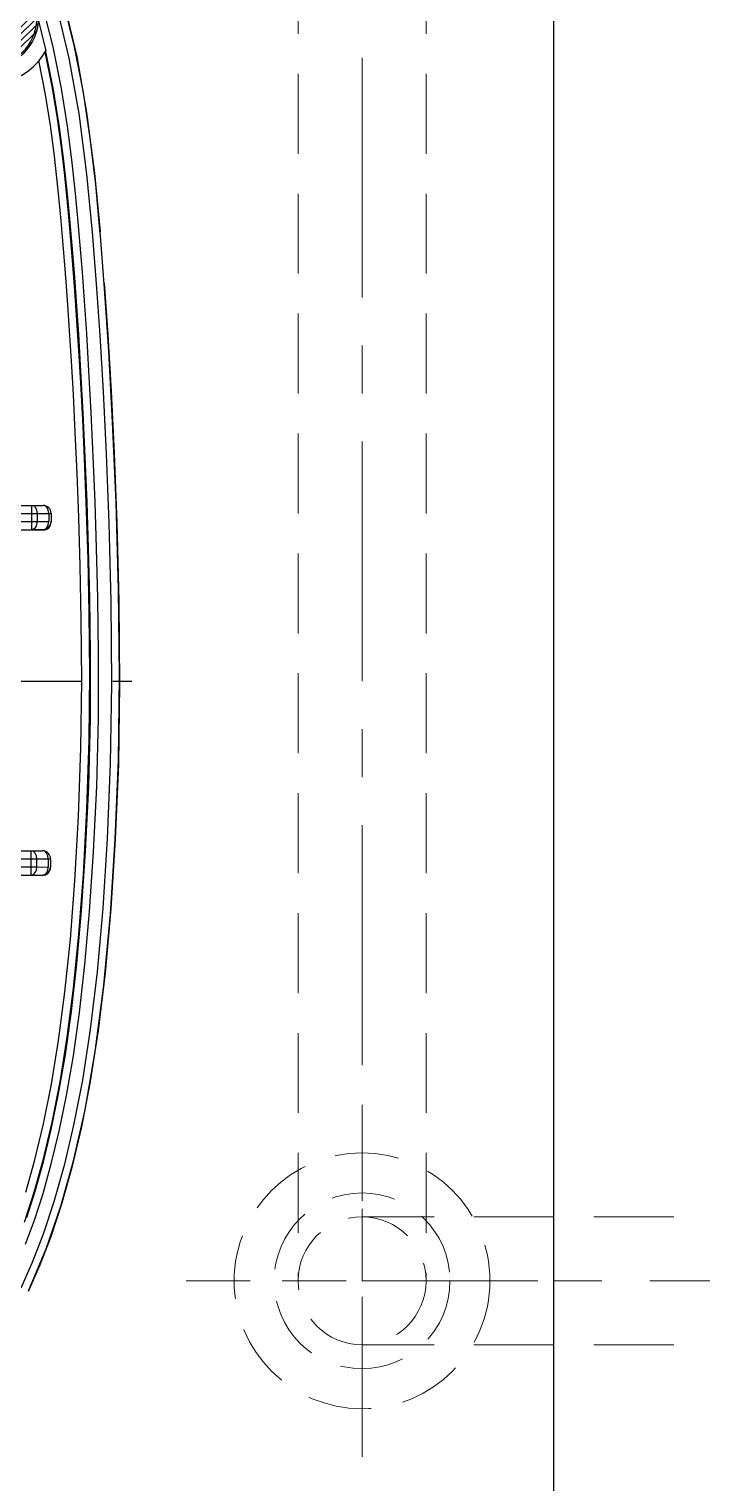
# Model space of a CAD drawing. Header units: millimetres. Extents: x 35888 to 37096, y -21952 to -21097.
# Drawn here: x 36549.1 to 36591.2, y -21337 to -21246.1 of the extents above; entities that cross this region are included whole.
import ezdxf

# ---------------------------------------------------------------- set-up
doc = ezdxf.new("R2010")
doc.units = ezdxf.units.MM
doc.header["$LTSCALE"] = 8
doc.linetypes.add('CENTER', pattern=[2, 1.25, -0.25, 0.25, -0.25])
doc.linetypes.add('HIDDEN', pattern=[0.375, 0.25, -0.125])
for name, color, linetype in [('Cav-cor', 30, 'Continuous'), ('DEFAULT_1', 7, 'CENTER'), ('PIN', 5, 'Continuous')]:
    doc.layers.add(name, color=color, linetype=linetype)
doc.layers.add('WR', color=122, linetype='HIDDEN', lineweight=18)

# ---------------------------------------------------------------- blocks, each defined once
blk = doc.blocks.new('20160904.091723')
at = {"layer": 'WR', "linetype": 'CENTER'}
blk.add_line((0, 11), (0, -11), dxfattribs=at)
at = {"layer": 'WR', "linetype": 'HIDDEN', "ltscale": 2}
blk.add_line((-11, 0), (11, 0), dxfattribs=at)
for radius in [8, 5.5, 4]:
    blk.add_circle((0, 0), radius, dxfattribs=at)

msp = doc.modelspace()

# ---------------------------------------------------------------- hatches: boundary and pattern name
at = {"layer": 'PIN', "linetype": 'Continuous'}
h = msp.add_hatch(dxfattribs=at)
h.set_pattern_fill('ANSI31', color=4, scale=2.363636, angle=89.5, style=0)
h.set_pattern_definition([(44.5, (36303.7087, -21260.02378), (0.20708683, -0.2107331), [])])
h.paths.add_polyline_path([(36546.452, -21245.313), (36549.702, -21245.341, -0.414214), (36546.424, -21248.563)])
h.paths.add_polyline_path([(36546.481, -21242.063), (36546.452, -21245.313), (36543.202, -21245.284, -0.414214)])

# ---------------------------------------------------------------- linework, layer by layer
at = {"layer": 'Cav-cor', "color": 1}
for p, q in [((36581.945, -21484.87), (36581.945, -21209.87)), ((36550.655, -21249.88), (36550.175, -21247.478)), ((36543.859, -21276.367), (36550.492, -21276.367)), ((36544.543, -21275.865), (36549.99, -21275.865)), ((36549.279, -21277.377), (36549.279, -21275.865)), ((36549.635, -21276.367), (36549.608, -21276.175)), ((36549.635, -21276.874), (36549.635, -21276.367)), ((36550.241, -21276.011), (36550.125, -21275.902)), ((36550.345, -21276.367), (36550.345, -21276.88)), ((36550.492, -21276.367), (36550.492, -21276.905)), ((36543.859, -21276.874), (36549.635, -21276.874)), ((36549.99, -21277.407), (36544.543, -21277.407)), ((36549.279, -21277.377), (36549.99, -21277.383)), ((36549.635, -21276.874), (36550.345, -21276.88)), ((36549.99, -21277.383), (36549.99, -21277.407)), ((36543.859, -21297.975), (36550.462, -21297.975)), ((36544.543, -21297.472), (36549.96, -21297.472)), ((36549.249, -21298.984), (36549.249, -21297.472)), ((36549.604, -21297.975), (36549.577, -21297.782)), ((36549.604, -21298.482), (36549.604, -21297.975)), ((36550.211, -21297.619), (36550.095, -21297.51)), ((36550.315, -21297.975), (36550.315, -21298.488)), ((36550.462, -21297.975), (36550.462, -21298.512)), ((36543.859, -21298.482), (36549.604, -21298.482)), ((36549.96, -21299.015), (36544.543, -21299.015)), ((36549.249, -21298.984), (36549.96, -21298.99)), ((36549.604, -21298.482), (36550.315, -21298.488)), ((36549.96, -21298.99), (36549.96, -21299.015))]:
    msp.add_line(p, q, dxfattribs=at)
for points in [[(36525.143, -21227.132), (36528.294, -21227.217), (36531.3, -21227.485), (36534.018, -21227.928), (36536.399, -21228.521), (36538.468, -21229.231), (36540.296, -21230.042), (36541.994, -21230.979), (36543.752, -21232.174), (36545.494, -21233.657), (36547.127, -21235.456), (36548.51, -21237.503), (36549.578, -21239.597), (36550.509, -21241.96), (36551.355, -21244.689), (36552.098, -21247.797), (36552.718, -21251.286), (36553.21, -21255.096), (36553.557, -21258.724)], [(36553.57, -21258.882), (36553.283, -21255.795), (36552.945, -21252.892), (36552.516, -21250.03), (36551.967, -21247.184), (36551.274, -21244.399), (36550.406, -21241.673), (36549.302, -21239.004), (36547.87, -21236.48), (36546.052, -21234.218), (36543.905, -21232.292), (36541.514, -21230.695), (36538.938, -21229.422), (36536.223, -21228.471), (36533.447, -21227.817), (36530.641, -21227.409), (36527.812, -21227.192)], [(36548.903, -21322.079), (36549.452, -21320.578), (36549.989, -21318.909), (36550.508, -21317.055), (36550.999, -21315.015), (36551.46, -21312.774), (36551.886, -21310.306), (36552.271, -21307.587), (36552.61, -21304.587), (36552.903, -21301.26), (36553.155, -21297.533), (36553.347, -21293.443), (36553.453, -21289.201), (36553.466, -21285.196), (36553.417, -21281.644), (36553.34, -21278.538), (36553.245, -21275.642), (36553.133, -21272.798), (36553.004, -21270.048), (36552.863, -21267.459), (36552.72, -21265.118), (36552.582, -21263.081), (36552.45, -21261.272), (36552.317, -21259.579), (36552.174, -21257.896), (36552.006, -21256.142), (36551.798, -21254.246), (36551.524, -21252.143), (36551.15, -21249.792), (36550.628, -21247.183), (36549.897, -21244.335)], [(36550.87, -21244.821), (36551.606, -21247.899), (36552.222, -21251.361), (36552.71, -21255.151), (36553.057, -21258.766), (36553.311, -21262.01), (36553.533, -21265.224), (36553.741, -21268.738), (36553.931, -21272.635), (36554.096, -21276.981), (36554.226, -21281.873), (36554.274, -21287.024), (36554.197, -21292.033), (36554.005, -21296.726), (36553.725, -21301.054), (36553.372, -21305.052), (36552.945, -21308.64), (36552.453, -21311.809), (36551.905, -21314.638), (36551.311, -21317.162), (36550.671, -21319.43), (36549.999, -21321.446), (36549.307, -21323.232), (36548.602, -21324.823)], [(36549.617, -21245.229), (36549.901, -21246.328), (36550.16, -21247.434)], [(36548.824, -21320.696), (36549.435, -21318.827), (36550.015, -21316.746), (36550.555, -21314.451), (36551.053, -21311.922), (36551.503, -21309.13), (36551.896, -21306.056), (36552.231, -21302.683), (36552.512, -21298.96), (36552.735, -21294.872), (36552.875, -21290.551), (36552.916, -21286.359), (36552.88, -21282.577), (36552.805, -21279.235), (36552.711, -21276.229), (36552.606, -21273.462), (36552.491, -21270.909), (36552.371, -21268.58), (36552.25, -21266.487), (36552.134, -21264.644), (36552.024, -21263.038), (36551.92, -21261.614), (36551.819, -21260.307), (36551.718, -21259.054), (36551.608, -21257.795), (36551.483, -21256.478), (36551.333, -21255.048), (36551.142, -21253.455), (36550.893, -21251.658), (36550.563, -21249.66), (36550.128, -21247.488)], [(36548.908, -21318.832), (36549.483, -21316.797), (36550.02, -21314.549), (36550.516, -21312.071), (36550.966, -21309.333), (36551.361, -21306.315), (36551.698, -21303.001), (36551.983, -21299.344), (36552.212, -21295.323), (36552.362, -21291.048), (36552.413, -21286.845), (36552.385, -21283.031), (36552.313, -21279.656), (36552.222, -21276.631), (36552.119, -21273.851), (36552.006, -21271.282), (36551.887, -21268.934), (36551.767, -21266.817), (36551.65, -21264.945), (36551.539, -21263.314), (36551.435, -21261.874), (36551.335, -21260.559), (36551.235, -21259.31), (36551.128, -21258.065), (36551.007, -21256.771), (36550.863, -21255.378), (36550.683, -21253.834), (36550.449, -21252.095), (36550.141, -21250.156), (36549.735, -21248.046)], [(36548.977, -21320.415), (36549.508, -21318.765), (36550.022, -21316.929), (36550.509, -21314.906), (36550.966, -21312.68), (36551.39, -21310.228), (36551.773, -21307.524), (36552.11, -21304.537), (36552.402, -21301.221), (36552.653, -21297.504), (36552.845, -21293.425), (36552.951, -21289.194), (36552.963, -21285.199), (36552.915, -21281.654), (36552.837, -21278.553), (36552.743, -21275.66), (36552.631, -21272.82), (36552.502, -21270.073), (36552.362, -21267.488), (36552.219, -21265.15), (36552.081, -21263.116), (36551.949, -21261.31), (36551.816, -21259.62), (36551.673, -21257.941), (36551.507, -21256.192), (36551.299, -21254.306), (36551.027, -21252.214), (36550.655, -21249.88)], [(36549.076, -21324.993), (36550.189, -21322.374), (36551.112, -21319.703), (36551.906, -21316.855), (36552.616, -21313.675), (36553.253, -21310.017), (36553.788, -21305.885), (36554.2, -21301.432), (36554.506, -21296.753), (36554.706, -21291.799), (36554.776, -21286.545), (36554.712, -21281.106), (36554.554, -21275.693), (36554.342, -21270.659), (36554.097, -21266.209), (36553.836, -21262.307), (36553.557, -21258.724)], [(36553.813, -21261.974), (36554.034, -21265.192), (36554.242, -21268.711), (36554.433, -21272.613), (36554.598, -21276.965), (36554.728, -21281.863), (36554.776, -21287.025), (36554.7, -21292.048), (36554.506, -21296.753), (36554.226, -21301.092), (36553.872, -21305.103), (36553.443, -21308.708), (36552.948, -21311.896), (36552.396, -21314.743), (36551.797, -21317.288), (36551.151, -21319.578), (36550.471, -21321.617), (36549.771, -21323.424), (36549.056, -21325.038)], [(36549.608, -21276.175), (36549.531, -21276.012), (36549.415, -21275.903)], [(36550.345, -21276.367), (36550.318, -21276.175), (36550.241, -21276.011)], [(36549.279, -21277.377), (36549.415, -21277.337), (36549.53, -21277.228), (36549.607, -21277.066), (36549.635, -21276.874)], [(36549.99, -21277.383), (36550.124, -21277.344), (36550.24, -21277.235), (36550.317, -21277.072), (36550.345, -21276.88)], [(36549.99, -21277.383), (36550.182, -21277.345), (36550.345, -21277.236), (36550.454, -21277.073), (36550.492, -21276.88)], [(36549.577, -21297.782), (36549.5, -21297.619), (36549.385, -21297.511)], [(36550.315, -21297.975), (36550.288, -21297.782), (36550.211, -21297.619)], [(36549.249, -21298.984), (36549.385, -21298.945), (36549.5, -21298.836), (36549.577, -21298.673), (36549.604, -21298.482)], [(36549.96, -21298.99), (36550.094, -21298.952), (36550.21, -21298.843), (36550.287, -21298.68), (36550.315, -21298.488)], [(36549.96, -21298.99), (36550.152, -21298.952), (36550.315, -21298.843), (36550.424, -21298.68), (36550.462, -21298.488)]]:
    msp.add_lwpolyline(points, dxfattribs=at)
for centre, radius, start, end in [((36546.452, -21245.313), 3.166, 31.13753, 1.51341), ((36546.452, -21245.313), 4.271, 243.44486, 330.22246), ((36549.99, -21276.367), 0.502, 0, 90), ((36549.96, -21297.975), 0.502, 0, 90)]:
    msp.add_arc(centre, radius, start, end, dxfattribs=at)
for centre in [(36549.99, -21276.905), (36549.96, -21298.512)]:
    msp.add_ellipse(centre, major_axis=(0, 0.503), ratio=0.999962, start_param=3.141593, end_param=4.712389, dxfattribs=at)
at = {"layer": 'DEFAULT_1', "color": 2, "linetype": 'CENTER'}
msp.add_line((36494.348, -21286.87), (36555.543, -21286.87), dxfattribs=at)
at = {"layer": 'PIN', "color": 4, "linetype": 'Continuous'}
msp.add_circle((36546.452, -21245.313), 3.25, dxfattribs=at)
at = {"layer": 'WR', "linetype": 'CENTER', "ltscale": 1.5}
for p in [(36569.945, -21199.87), (36626.945, -21324.37)]:
    msp.add_line(p, (36569.945, -21324.37), dxfattribs=at)
at = {"layer": 'WR', "linetype": 'HIDDEN', "ltscale": 2.5}
for p, q in [((36565.945, -21218.87), (36565.945, -21324.37)), ((36573.945, -21218.87), (36573.945, -21324.37)), ((36626.945, -21320.37), (36569.945, -21320.37)), ((36626.945, -21328.37), (36569.945, -21328.37))]:
    msp.add_line(p, q, dxfattribs=at)

# ---------------------------------------------------------------- block references
at = {"layer": 'WR', "rotation": 180}
msp.add_blockref('20160904.091723', (36569.945, -21324.37), dxfattribs=at)

doc.saveas('drawing.dxf')
